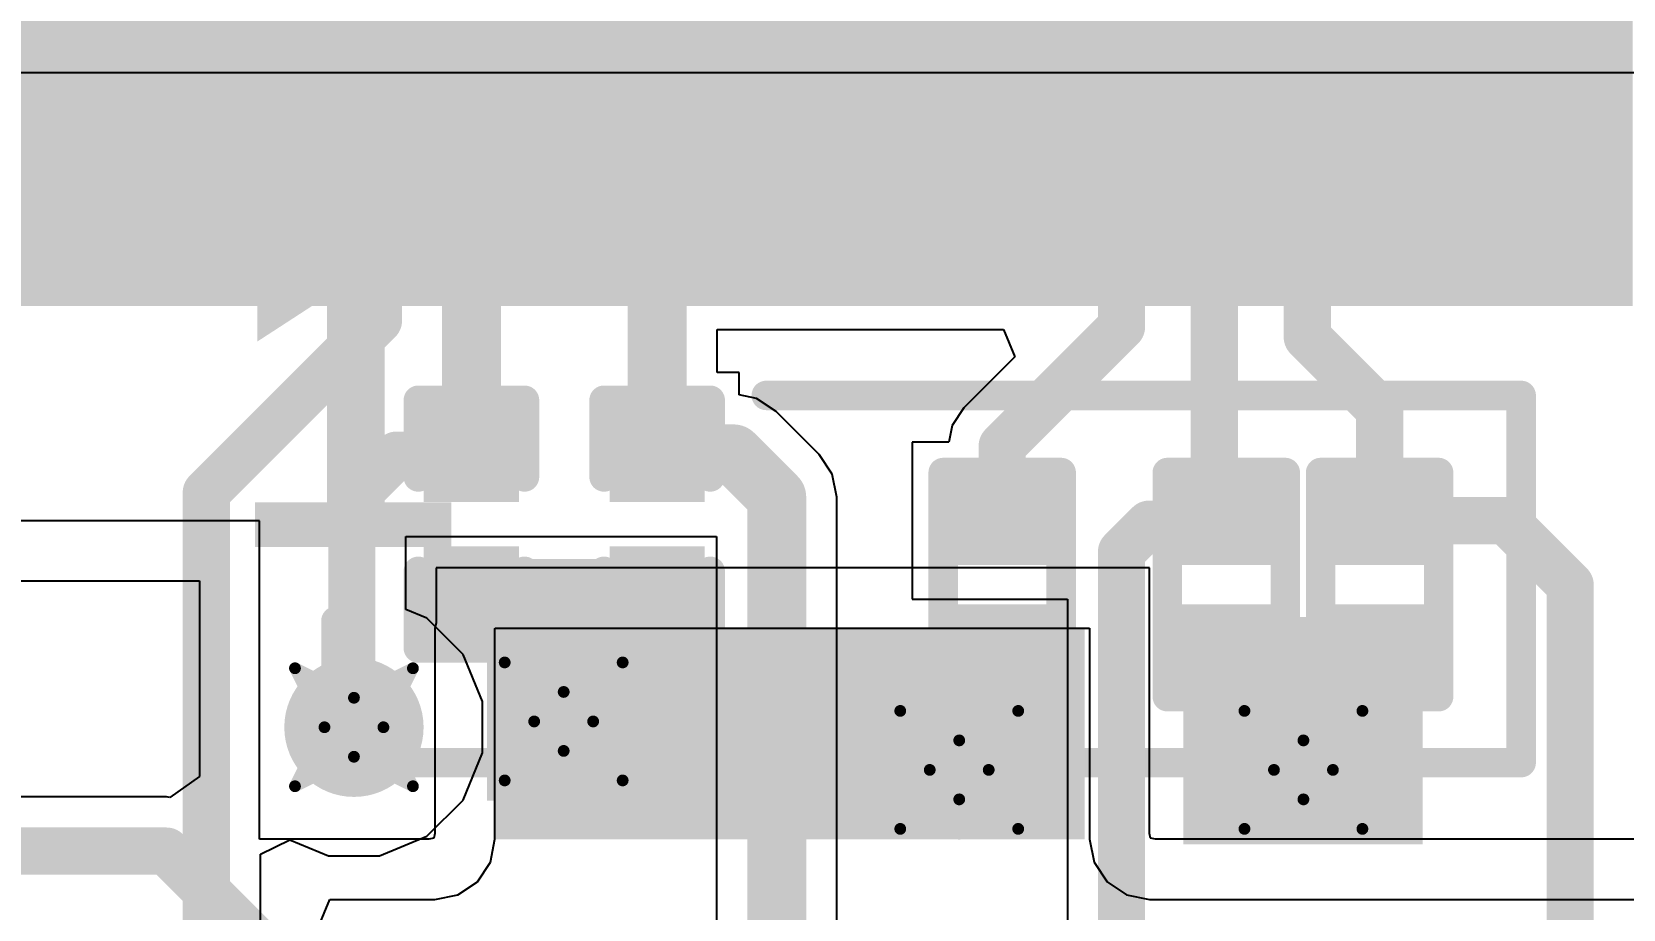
# Model space of a CAD drawing. Header units: inches. Extents: x -6 to 328, y -12 to 81.
# Drawn here: x 10.71 to 17.56, y 5.03 to 8.81 of the extents above; entities that cross this region are included whole.
import ezdxf

# ---------------------------------------------------------------- set-up
doc = ezdxf.new("R2010")
doc.units = ezdxf.units.IN
for name, color, linetype in [('Bottom Layer', 5, 'Continuous'), ('Drill Drawing', 1, 'Continuous'), ('Top Layer', 1, 'Continuous'), ('Top Overlay', 2, 'Continuous'), ('Top Paste', 8, 'Continuous'), ('Top Solder', 216, 'Continuous'), ('Via Holes', 16, 'Continuous')]:
    doc.layers.add(name, color=color, linetype=linetype)
doc.styles.add('Arial_Bold', font='', dxfattribs={"height": 0.2})
doc.styles.get('Arial_Bold').set_extended_font_data('Arial', bold=True)

# ---------------------------------------------------------------- blocks, each defined once
blk = doc.blocks.new('LAN9255_ZMX019_9')
at = {"layer": 'Top Layer'}
for points in [[(6.95000007, 2.30000048), (8.449999609999999, 2.30000048), (8.449999609999999, 2.10000088), (6.95000007, 2.10000088)], [(6.95000007, 1.90000128), (8.449999609999999, 1.90000128), (8.449999609999999, 1.70000168), (6.95000007, 1.70000168)], [(6.95000007, 1.50000208), (8.449999609999999, 1.50000208), (8.449999609999999, 1.30000248), (6.95000007, 1.30000248)], [(6.95000007, 1.10000288), (8.449999609999999, 1.10000288), (8.449999609999999, 0.9000032799999999), (6.95000007, 0.9000032799999999)], [(6.95000007, 0.7000011399999999), (8.449999609999999, 0.7000011399999999), (8.449999609999999, 0.50000154), (6.95000007, 0.50000154)], [(6.95000007, 0.30000194), (8.449999609999999, 0.30000194), (8.449999609999999, 0.10000234), (6.95000007, 0.10000234)], [(6.95000007, -0.09999725999999999), (8.449999609999999, -0.09999725999999999), (8.449999609999999, -0.29999686), (6.95000007, -0.29999686)], [(6.95000007, -0.499999), (8.449999609999999, -0.499999), (8.449999609999999, -0.6999985999999999), (6.95000007, -0.6999985999999999)], [(6.95000007, -0.8999982), (8.449999609999999, -0.8999982), (8.449999609999999, -1.0999978), (6.95000007, -1.0999978)], [(6.95000007, -1.2999974), (8.449999609999999, -1.2999974), (8.449999609999999, -1.499997), (6.95000007, -1.499997)], [(6.95000007, -1.6999966), (8.449999609999999, -1.6999966), (8.449999609999999, -1.8999962), (6.95000007, -1.8999962)], [(6.95000007, -2.09999834), (8.449999609999999, -2.09999834), (8.449999609999999, -2.29999794), (6.95000007, -2.29999794)], [(6.95000007, -2.49999754), (8.449999609999999, -2.49999754), (8.449999609999999, -2.69999714), (6.95000007, -2.69999714)], [(6.95000007, -2.89999928), (8.449999609999999, -2.89999928), (8.449999609999999, -3.09999888), (6.95000007, -3.09999888)], [(6.95000007, -3.299998479999999), (8.449999609999999, -3.299998479999999), (8.449999609999999, -3.49999808), (6.95000007, -3.49999808)], [(6.95000007, -3.69999768), (8.449999609999999, -3.69999768), (8.449999609999999, -3.89999728), (6.95000007, -3.89999728)], [(6.95000007, -4.09999688), (8.449999609999999, -4.09999688), (8.449999609999999, -4.29999648), (6.95000007, -4.29999648)]]:
    blk.add_hatch(color=1, dxfattribs=at).paths.add_polyline_path(points)
at = {"layer": 'Top Paste'}
for points in [[(6.95000007, 2.30000048), (8.449999609999999, 2.30000048), (8.449999609999999, 2.10000088), (6.95000007, 2.10000088)], [(6.95000007, 1.90000128), (8.449999609999999, 1.90000128), (8.449999609999999, 1.70000168), (6.95000007, 1.70000168)], [(6.95000007, 1.50000208), (8.449999609999999, 1.50000208), (8.449999609999999, 1.30000248), (6.95000007, 1.30000248)], [(6.95000007, 1.10000288), (8.449999609999999, 1.10000288), (8.449999609999999, 0.9000032799999999), (6.95000007, 0.9000032799999999)], [(6.95000007, 0.7000011399999999), (8.449999609999999, 0.7000011399999999), (8.449999609999999, 0.50000154), (6.95000007, 0.50000154)], [(6.95000007, 0.30000194), (8.449999609999999, 0.30000194), (8.449999609999999, 0.10000234), (6.95000007, 0.10000234)], [(6.95000007, -0.09999725999999999), (8.449999609999999, -0.09999725999999999), (8.449999609999999, -0.29999686), (6.95000007, -0.29999686)], [(6.95000007, -0.499999), (8.449999609999999, -0.499999), (8.449999609999999, -0.6999985999999999), (6.95000007, -0.6999985999999999)], [(6.95000007, -0.8999982), (8.449999609999999, -0.8999982), (8.449999609999999, -1.0999978), (6.95000007, -1.0999978)], [(6.95000007, -1.2999974), (8.449999609999999, -1.2999974), (8.449999609999999, -1.499997), (6.95000007, -1.499997)], [(6.95000007, -1.6999966), (8.449999609999999, -1.6999966), (8.449999609999999, -1.8999962), (6.95000007, -1.8999962)], [(6.95000007, -2.09999834), (8.449999609999999, -2.09999834), (8.449999609999999, -2.29999794), (6.95000007, -2.29999794)], [(6.95000007, -2.49999754), (8.449999609999999, -2.49999754), (8.449999609999999, -2.69999714), (6.95000007, -2.69999714)], [(6.95000007, -2.89999928), (8.449999609999999, -2.89999928), (8.449999609999999, -3.09999888), (6.95000007, -3.09999888)], [(6.95000007, -3.299998479999999), (8.449999609999999, -3.299998479999999), (8.449999609999999, -3.49999808), (6.95000007, -3.49999808)], [(6.95000007, -3.69999768), (8.449999609999999, -3.69999768), (8.449999609999999, -3.89999728), (6.95000007, -3.89999728)], [(6.95000007, -4.09999688), (8.449999609999999, -4.09999688), (8.449999609999999, -4.29999648), (6.95000007, -4.29999648)]]:
    blk.add_hatch(color=8, dxfattribs=at).paths.add_polyline_path(points)
at = {"layer": 'Top Solder'}
for points in [[(6.848400069999999, 2.40160048), (8.551599609999998, 2.40160048), (8.551599609999998, 1.99840088), (6.848400069999999, 1.99840088)], [(6.848400069999999, 2.00160128), (8.551599609999998, 2.00160128), (8.551599609999998, 1.59840168), (6.848400069999999, 1.59840168)], [(6.848400069999999, 1.60160208), (8.551599609999998, 1.60160208), (8.551599609999998, 1.19840248), (6.848400069999999, 1.19840248)], [(6.848400069999999, 1.20160288), (8.551599609999998, 1.20160288), (8.551599609999998, 0.7984032799999999), (6.848400069999999, 0.7984032799999999)], [(6.848400069999999, 0.8016011399999999), (8.551599609999998, 0.8016011399999999), (8.551599609999998, 0.39840154), (6.848400069999999, 0.39840154)], [(6.848400069999999, 0.40160194), (8.551599609999998, 0.40160194), (8.551599609999998, -0.00159766), (6.848400069999999, -0.00159766)], [(6.848400069999999, 0.00160274), (8.551599609999998, 0.00160274), (8.551599609999998, -0.4015968599999999), (6.848400069999999, -0.4015968599999999)], [(6.848400069999999, -0.398399), (8.551599609999998, -0.398399), (8.551599609999998, -0.8015985999999998), (6.848400069999999, -0.8015985999999998)], [(6.848400069999999, -0.7983982000000001), (8.551599609999998, -0.7983982000000001), (8.551599609999998, -1.2015978), (6.848400069999999, -1.2015978)], [(6.848400069999999, -1.1983974), (8.551599609999998, -1.1983974), (8.551599609999998, -1.601597), (6.848400069999999, -1.601597)], [(6.848400069999999, -1.5983966), (8.551599609999998, -1.5983966), (8.551599609999998, -2.0015962), (6.848400069999999, -2.0015962)], [(6.848400069999999, -1.99839834), (8.551599609999998, -1.99839834), (8.551599609999998, -2.40159794), (6.848400069999999, -2.40159794)], [(6.848400069999999, -2.39839754), (8.551599609999998, -2.39839754), (8.551599609999998, -2.80159714), (6.848400069999999, -2.80159714)], [(6.848400069999999, -2.79839928), (8.551599609999998, -2.79839928), (8.551599609999998, -3.20159888), (6.848400069999999, -3.20159888)], [(6.848400069999999, -3.19839848), (8.551599609999998, -3.19839848), (8.551599609999998, -3.60159808), (6.848400069999999, -3.60159808)], [(6.848400069999999, -3.59839768), (8.551599609999998, -3.59839768), (8.551599609999998, -4.001597279999999), (6.848400069999999, -4.001597279999999)], [(6.848400069999999, -3.99839688), (8.551599609999998, -3.99839688), (8.551599609999998, -4.40159648), (6.848400069999999, -4.40159648)], [(6.848400069999999, -4.39839862), (8.551599609999998, -4.39839862), (8.551599609999998, -4.80159822), (6.848400069999999, -4.80159822)]]:
    blk.add_hatch(color=216, dxfattribs=at).paths.add_polyline_path(points)
blk = doc.blocks.new('R___0201_21')
at = {"layer": 'Top Layer'}
for points in [[(-0.40999791, 0.18499963), (-0.13999845, 0.18499963), (-0.13999845, -0.18499963), (-0.40999791, -0.18499963)], [(0.14000099, 0.18499963), (0.41000045, 0.18499963), (0.41000045, -0.18499963), (0.14000099, -0.18499963)]]:
    blk.add_hatch(color=1, dxfattribs=at).paths.add_polyline_path(points)
at = {"layer": 'Top Paste'}
for points in [[(-0.40999791, 0.18499963), (-0.13999845, 0.18499963), (-0.13999845, -0.18499963), (-0.40999791, -0.18499963)], [(0.14000099, 0.18499963), (0.41000045, 0.18499963), (0.41000045, -0.18499963), (0.14000099, -0.18499963)]]:
    blk.add_hatch(color=8, dxfattribs=at).paths.add_polyline_path(points)
at = {"layer": 'Top Solder'}
for points in [[(-0.46499907, 0.24000079), (-0.08499729, 0.24000079), (-0.08499729, -0.24000079), (-0.46499907, -0.24000079)], [(0.08499983, 0.24000079), (0.46500161, 0.24000079), (0.46500161, -0.24000079), (0.08499983, -0.24000079)]]:
    blk.add_hatch(color=216, dxfattribs=at).paths.add_polyline_path(points)
at = {"layer": 'Top Overlay'}
for points in [[(-0.4826, 0.254, 0.127, 0.127, 0), (0.4826, 0.254, 0.127, 0.127, 0)], [(-0.4826, 0.254, 0.127, 0.127, 0), (-0.4826, -0.254, 0.127, 0.127, 0)], [(0.4826, 0.254, 0.127, 0.127, 0), (0.4826, -0.254, 0.127, 0.127, 0)], [(-0.4826, -0.254, 0.127, 0.127, 0), (0.4826, -0.254, 0.127, 0.127, 0)]]:
    blk.add_lwpolyline(points, format="xyseb", dxfattribs=at)
for points in [[(-0.51435, 0.254, 0.0635, 0.0635, 1), (-0.4508499999999999, 0.254, 0.0635, 0.0635, 1)], [(-0.51435, 0.254, 0.0635, 0.0635, 1), (-0.4508499999999999, 0.254, 0.0635, 0.0635, 1)], [(0.4508499999999999, 0.254, 0.0635, 0.0635, 1), (0.51435, 0.254, 0.0635, 0.0635, 1)], [(0.4508499999999999, 0.254, 0.0635, 0.0635, 1), (0.51435, 0.254, 0.0635, 0.0635, 1)], [(-0.51435, -0.254, 0.0635, 0.0635, 1), (-0.4508499999999999, -0.254, 0.0635, 0.0635, 1)], [(-0.51435, -0.254, 0.0635, 0.0635, 1), (-0.4508499999999999, -0.254, 0.0635, 0.0635, 1)], [(0.4508499999999999, -0.254, 0.0635, 0.0635, 1), (0.51435, -0.254, 0.0635, 0.0635, 1)], [(0.4508499999999999, -0.254, 0.0635, 0.0635, 1), (0.51435, -0.254, 0.0635, 0.0635, 1)]]:
    blk.add_lwpolyline(points, format="xyseb", close=True, dxfattribs=at)
blk = doc.blocks.new('R___0201_22')
at = {"layer": 'Top Layer'}
for points in [[(-0.40999791, 0.18499963), (-0.13999845, 0.18499963), (-0.13999845, -0.18499963), (-0.40999791, -0.18499963)], [(0.14000099, 0.18499963), (0.41000045, 0.18499963), (0.41000045, -0.18499963), (0.14000099, -0.18499963)]]:
    blk.add_hatch(color=1, dxfattribs=at).paths.add_polyline_path(points)
at = {"layer": 'Top Paste'}
for points in [[(-0.40999791, 0.18499963), (-0.13999845, 0.18499963), (-0.13999845, -0.18499963), (-0.40999791, -0.18499963)], [(0.14000099, 0.18499963), (0.41000045, 0.18499963), (0.41000045, -0.18499963), (0.14000099, -0.18499963)]]:
    blk.add_hatch(color=8, dxfattribs=at).paths.add_polyline_path(points)
at = {"layer": 'Top Solder'}
for points in [[(-0.46499907, 0.24000079), (-0.08499729, 0.24000079), (-0.08499729, -0.24000079), (-0.46499907, -0.24000079)], [(0.08499983, 0.24000079), (0.46500161, 0.24000079), (0.46500161, -0.24000079), (0.08499983, -0.24000079)]]:
    blk.add_hatch(color=216, dxfattribs=at).paths.add_polyline_path(points)
at = {"layer": 'Top Overlay'}
for points in [[(-0.4826, 0.254, 0.127, 0.127, 0), (0.4826, 0.254, 0.127, 0.127, 0)], [(-0.4826, 0.254, 0.127, 0.127, 0), (-0.4826, -0.254, 0.127, 0.127, 0)], [(0.4826, 0.254, 0.127, 0.127, 0), (0.4826, -0.254, 0.127, 0.127, 0)], [(-0.4826, -0.254, 0.127, 0.127, 0), (0.4826, -0.254, 0.127, 0.127, 0)]]:
    blk.add_lwpolyline(points, format="xyseb", dxfattribs=at)
for points in [[(-0.51435, 0.254, 0.0635, 0.0635, 1), (-0.4508499999999999, 0.254, 0.0635, 0.0635, 1)], [(-0.51435, 0.254, 0.0635, 0.0635, 1), (-0.4508499999999999, 0.254, 0.0635, 0.0635, 1)], [(0.4508499999999999, 0.254, 0.0635, 0.0635, 1), (0.51435, 0.254, 0.0635, 0.0635, 1)], [(0.4508499999999999, 0.254, 0.0635, 0.0635, 1), (0.51435, 0.254, 0.0635, 0.0635, 1)], [(-0.51435, -0.254, 0.0635, 0.0635, 1), (-0.4508499999999999, -0.254, 0.0635, 0.0635, 1)], [(-0.51435, -0.254, 0.0635, 0.0635, 1), (-0.4508499999999999, -0.254, 0.0635, 0.0635, 1)], [(0.4508499999999999, -0.254, 0.0635, 0.0635, 1), (0.51435, -0.254, 0.0635, 0.0635, 1)], [(0.4508499999999999, -0.254, 0.0635, 0.0635, 1), (0.51435, -0.254, 0.0635, 0.0635, 1)]]:
    blk.add_lwpolyline(points, format="xyseb", close=True, dxfattribs=at)
blk = doc.blocks.new('R___0201_27')
at = {"layer": 'Top Layer'}
for points in [[(-0.40999791, 0.18499963), (-0.13999845, 0.18499963), (-0.13999845, -0.18499963), (-0.40999791, -0.18499963)], [(0.14000099, 0.18499963), (0.41000045, 0.18499963), (0.41000045, -0.18499963), (0.14000099, -0.18499963)]]:
    blk.add_hatch(color=1, dxfattribs=at).paths.add_polyline_path(points)
at = {"layer": 'Top Paste'}
for points in [[(-0.40999791, 0.18499963), (-0.13999845, 0.18499963), (-0.13999845, -0.18499963), (-0.40999791, -0.18499963)], [(0.14000099, 0.18499963), (0.41000045, 0.18499963), (0.41000045, -0.18499963), (0.14000099, -0.18499963)]]:
    blk.add_hatch(color=8, dxfattribs=at).paths.add_polyline_path(points)
at = {"layer": 'Top Solder'}
for points in [[(-0.46499907, 0.24000079), (-0.08499729, 0.24000079), (-0.08499729, -0.24000079), (-0.46499907, -0.24000079)], [(0.08499983, 0.24000079), (0.46500161, 0.24000079), (0.46500161, -0.24000079), (0.08499983, -0.24000079)]]:
    blk.add_hatch(color=216, dxfattribs=at).paths.add_polyline_path(points)
at = {"layer": 'Top Overlay'}
for points in [[(0.4826, 0.254, 0.127, 0.127, 0), (-0.4826, 0.254, 0.127, 0.127, 0)], [(-0.4826, -0.254, 0.127, 0.127, 0), (-0.4826, 0.254, 0.127, 0.127, 0)], [(0.4826, -0.254, 0.127, 0.127, 0), (0.4826, 0.254, 0.127, 0.127, 0)], [(0.4826, -0.254, 0.127, 0.127, 0), (-0.4826, -0.254, 0.127, 0.127, 0)]]:
    blk.add_lwpolyline(points, format="xyseb", dxfattribs=at)
for points in [[(-0.51435, 0.254, 0.0635, 0.0635, 1), (-0.4508499999999999, 0.254, 0.0635, 0.0635, 1)], [(-0.51435, 0.254, 0.0635, 0.0635, 1), (-0.4508499999999999, 0.254, 0.0635, 0.0635, 1)], [(0.4508499999999999, 0.254, 0.0635, 0.0635, 1), (0.51435, 0.254, 0.0635, 0.0635, 1)], [(0.4508499999999999, 0.254, 0.0635, 0.0635, 1), (0.51435, 0.254, 0.0635, 0.0635, 1)], [(-0.51435, -0.254, 0.0635, 0.0635, 1), (-0.4508499999999999, -0.254, 0.0635, 0.0635, 1)], [(-0.51435, -0.254, 0.0635, 0.0635, 1), (-0.4508499999999999, -0.254, 0.0635, 0.0635, 1)], [(0.4508499999999999, -0.254, 0.0635, 0.0635, 1), (0.51435, -0.254, 0.0635, 0.0635, 1)], [(0.4508499999999999, -0.254, 0.0635, 0.0635, 1), (0.51435, -0.254, 0.0635, 0.0635, 1)]]:
    blk.add_lwpolyline(points, format="xyseb", close=True, dxfattribs=at)
blk = doc.blocks.new('CAP_0201_55')
at = {"layer": 'Top Layer'}
for points in [[(-0.4499991, 0.1499997), (-0.1499997, 0.1499997), (-0.1499997, -0.1499997), (-0.4499991, -0.1499997)], [(0.1499997, 0.1499997), (0.4499991, 0.1499997), (0.4499991, -0.1499997), (0.1499997, -0.1499997)]]:
    blk.add_hatch(color=1, dxfattribs=at).paths.add_polyline_path(points)
at = {"layer": 'Top Paste'}
for points in [[(-0.4499991, 0.1499997), (-0.1499997, 0.1499997), (-0.1499997, -0.1499997), (-0.4499991, -0.1499997)], [(0.1499997, 0.1499997), (0.4499991, 0.1499997), (0.4499991, -0.1499997), (0.1499997, -0.1499997)]]:
    blk.add_hatch(color=8, dxfattribs=at).paths.add_polyline_path(points)
at = {"layer": 'Top Solder'}
for points in [[(-0.50500026, 0.20500086), (-0.09499853999999999, 0.20500086), (-0.09499853999999999, -0.20500086), (-0.50500026, -0.20500086)], [(0.09499853999999999, 0.20500086), (0.50500026, 0.20500086), (0.50500026, -0.20500086), (0.09499853999999999, -0.20500086)]]:
    blk.add_hatch(color=216, dxfattribs=at).paths.add_polyline_path(points)
at = {"layer": 'Top Overlay'}
for points in [[(-0.2032, 0.2286, 0.127, 0.127, 0), (-0.5334, 0.2286, 0.127, 0.127, 0)], [(-0.5334, -0.2286, 0.127, 0.127, 0), (-0.5334, 0.2286, 0.127, 0.127, 0)], [(0.5334, 0.2286, 0.127, 0.127, 0), (0.2032, 0.2286, 0.127, 0.127, 0)], [(0.5334, -0.2286, 0.127, 0.127, 0), (0.5334, 0.2286, 0.127, 0.127, 0)], [(-0.2032, -0.2286, 0.127, 0.127, 0), (-0.5334, -0.2286, 0.127, 0.127, 0)], [(0.5334, -0.2286, 0.127, 0.127, 0), (0.2032, -0.2286, 0.127, 0.127, 0)]]:
    blk.add_lwpolyline(points, format="xyseb", dxfattribs=at)
for points in [[(-0.5651499999999999, 0.2286, 0.0635, 0.0635, 1), (-0.5016499999999999, 0.2286, 0.0635, 0.0635, 1)], [(-0.5651499999999999, 0.2286, 0.0635, 0.0635, 1), (-0.5016499999999999, 0.2286, 0.0635, 0.0635, 1)], [(-0.23495, 0.2286, 0.0635, 0.0635, 1), (-0.17145, 0.2286, 0.0635, 0.0635, 1)], [(0.17145, 0.2286, 0.0635, 0.0635, 1), (0.23495, 0.2286, 0.0635, 0.0635, 1)], [(0.5016499999999999, 0.2286, 0.0635, 0.0635, 1), (0.5651499999999999, 0.2286, 0.0635, 0.0635, 1)], [(0.5016499999999999, 0.2286, 0.0635, 0.0635, 1), (0.5651499999999999, 0.2286, 0.0635, 0.0635, 1)], [(-0.5651499999999999, -0.2286, 0.0635, 0.0635, 1), (-0.5016499999999999, -0.2286, 0.0635, 0.0635, 1)], [(-0.5651499999999999, -0.2286, 0.0635, 0.0635, 1), (-0.5016499999999999, -0.2286, 0.0635, 0.0635, 1)], [(-0.23495, -0.2286, 0.0635, 0.0635, 1), (-0.17145, -0.2286, 0.0635, 0.0635, 1)], [(0.17145, -0.2286, 0.0635, 0.0635, 1), (0.23495, -0.2286, 0.0635, 0.0635, 1)], [(0.5016499999999999, -0.2286, 0.0635, 0.0635, 1), (0.5651499999999999, -0.2286, 0.0635, 0.0635, 1)], [(0.5016499999999999, -0.2286, 0.0635, 0.0635, 1), (0.5651499999999999, -0.2286, 0.0635, 0.0635, 1)]]:
    blk.add_lwpolyline(points, format="xyseb", close=True, dxfattribs=at)
blk = doc.blocks.new('CAP_0201_66')
at = {"layer": 'Top Layer'}
for points in [[(-0.4499991, 0.1499997), (-0.1499997, 0.1499997), (-0.1499997, -0.1499997), (-0.4499991, -0.1499997)], [(0.1499997, 0.1499997), (0.4499991, 0.1499997), (0.4499991, -0.1499997), (0.1499997, -0.1499997)]]:
    blk.add_hatch(color=1, dxfattribs=at).paths.add_polyline_path(points)
at = {"layer": 'Top Paste'}
for points in [[(-0.4499991, 0.1499997), (-0.1499997, 0.1499997), (-0.1499997, -0.1499997), (-0.4499991, -0.1499997)], [(0.1499997, 0.1499997), (0.4499991, 0.1499997), (0.4499991, -0.1499997), (0.1499997, -0.1499997)]]:
    blk.add_hatch(color=8, dxfattribs=at).paths.add_polyline_path(points)
at = {"layer": 'Top Solder'}
for points in [[(-0.50500026, 0.20500086), (-0.09499853999999999, 0.20500086), (-0.09499853999999999, -0.20500086), (-0.50500026, -0.20500086)], [(0.09499853999999999, 0.20500086), (0.50500026, 0.20500086), (0.50500026, -0.20500086), (0.09499853999999999, -0.20500086)]]:
    blk.add_hatch(color=216, dxfattribs=at).paths.add_polyline_path(points)
at = {"layer": 'Top Overlay'}
for points in [[(-0.2032, 0.2286, 0.127, 0.127, 0), (-0.5334, 0.2286, 0.127, 0.127, 0)], [(-0.5334, -0.2286, 0.127, 0.127, 0), (-0.5334, 0.2286, 0.127, 0.127, 0)], [(0.5334, 0.2286, 0.127, 0.127, 0), (0.2032, 0.2286, 0.127, 0.127, 0)], [(0.5334, -0.2286, 0.127, 0.127, 0), (0.5334, 0.2286, 0.127, 0.127, 0)], [(-0.2032, -0.2286, 0.127, 0.127, 0), (-0.5334, -0.2286, 0.127, 0.127, 0)], [(0.5334, -0.2286, 0.127, 0.127, 0), (0.2032, -0.2286, 0.127, 0.127, 0)]]:
    blk.add_lwpolyline(points, format="xyseb", dxfattribs=at)
for points in [[(-0.5651499999999999, 0.2286, 0.0635, 0.0635, 1), (-0.5016499999999999, 0.2286, 0.0635, 0.0635, 1)], [(-0.5651499999999999, 0.2286, 0.0635, 0.0635, 1), (-0.5016499999999999, 0.2286, 0.0635, 0.0635, 1)], [(-0.23495, 0.2286, 0.0635, 0.0635, 1), (-0.17145, 0.2286, 0.0635, 0.0635, 1)], [(0.17145, 0.2286, 0.0635, 0.0635, 1), (0.23495, 0.2286, 0.0635, 0.0635, 1)], [(0.5016499999999999, 0.2286, 0.0635, 0.0635, 1), (0.5651499999999999, 0.2286, 0.0635, 0.0635, 1)], [(0.5016499999999999, 0.2286, 0.0635, 0.0635, 1), (0.5651499999999999, 0.2286, 0.0635, 0.0635, 1)], [(-0.5651499999999999, -0.2286, 0.0635, 0.0635, 1), (-0.5016499999999999, -0.2286, 0.0635, 0.0635, 1)], [(-0.5651499999999999, -0.2286, 0.0635, 0.0635, 1), (-0.5016499999999999, -0.2286, 0.0635, 0.0635, 1)], [(-0.23495, -0.2286, 0.0635, 0.0635, 1), (-0.17145, -0.2286, 0.0635, 0.0635, 1)], [(0.17145, -0.2286, 0.0635, 0.0635, 1), (0.23495, -0.2286, 0.0635, 0.0635, 1)], [(0.5016499999999999, -0.2286, 0.0635, 0.0635, 1), (0.5651499999999999, -0.2286, 0.0635, 0.0635, 1)], [(0.5016499999999999, -0.2286, 0.0635, 0.0635, 1), (0.5651499999999999, -0.2286, 0.0635, 0.0635, 1)]]:
    blk.add_lwpolyline(points, format="xyseb", close=True, dxfattribs=at)

msp = doc.modelspace()

# ---------------------------------------------------------------- hatches: boundary and pattern name
at = {"layer": 'Bottom Layer'}
msp.add_hatch(color=5, dxfattribs=at).paths.add_polyline_path([(12.7, 5.334), (15.24, 5.334), (15.24, 6.240998439999999), (12.7, 6.240998439999999)])
h = msp.add_hatch(color=5, dxfattribs=at)
edge = h.paths.add_edge_path()
edge.add_arc((12.09255138, 5.8163968), 0.2999994, 0, 360)
h = msp.add_hatch(color=5, dxfattribs=at)
edge = h.paths.add_edge_path()
edge.add_arc((12.9958084, 5.84138532), 0.2999994, 0, 360)
h = msp.add_hatch(color=5, dxfattribs=at)
edge = h.paths.add_edge_path()
edge.add_arc((14.6993991, 5.63279036), 0.2999994, 0, 360)
h = msp.add_hatch(color=5, dxfattribs=at)
edge = h.paths.add_edge_path()
edge.add_arc((16.18185232, 5.63279036), 0.2999994, 0, 360)
at = {"layer": 'Top Layer'}
for points in [[(12.4484003, 6.24100098), (13.5483981, 6.24100098), (13.5483981, 6.54100038), (12.4484003, 6.54100038)], [(12.66518168, 5.49982644), (13.335, 5.49982644), (13.335, 6.54099784), (12.66518168, 6.54099784)], [(15.6645991, 5.31283672), (16.6950009, 5.31283672), (16.6950009, 6.29059956), (15.6645991, 6.29059956)], [(15.7226, 6.0206001), (16.69499836, 6.0206001), (16.69499836, 6.2906021), (15.7226, 6.2906021)]]:
    msp.add_hatch(color=1, dxfattribs=at).paths.add_polyline_path(points)
h = msp.add_hatch(color=1, dxfattribs=at)
edge = h.paths.add_edge_path()
edge.add_arc((12.09255138, 5.8163968), 0.2999994, 0, 360)
h = msp.add_hatch(color=1, dxfattribs=at)
edge = h.paths.add_edge_path()
edge.add_arc((12.9958084, 5.84138532), 0.2999994, 0, 360)
h = msp.add_hatch(color=1, dxfattribs=at)
edge = h.paths.add_edge_path()
edge.add_arc((14.6993991, 5.63279036), 0.2999994, 0, 360)
h = msp.add_hatch(color=1, dxfattribs=at)
edge = h.paths.add_edge_path()
edge.add_arc((16.18185232, 5.63279036), 0.2999994, 0, 360)
at = {"layer": 'Via Holes'}
h = msp.add_hatch(color=7, dxfattribs=at)
edge = h.paths.add_edge_path()
edge.add_arc((12.09255138, 5.8163968), 0.1499997, 0, 360)
h = msp.add_hatch(color=7, dxfattribs=at)
edge = h.paths.add_edge_path()
edge.add_arc((12.9958084, 5.84138532), 0.1499997, 0, 360)
h = msp.add_hatch(color=7, dxfattribs=at)
edge = h.paths.add_edge_path()
edge.add_arc((14.6993991, 5.63279036), 0.1499997, 0, 360)
h = msp.add_hatch(color=7, dxfattribs=at)
edge = h.paths.add_edge_path()
edge.add_arc((16.18185232, 5.63279036), 0.1499997, 0, 360)

# ---------------------------------------------------------------- linework, layer by layer
at = {"layer": 'Bottom Layer'}
for p, q in [((5.99439238, 8.63600254), (20.19013488, 8.63599492)), ((11.68614884, 6.7056), (7.7471016, 6.7056)), ((11.68615138, 5.334), (11.68614884, 6.7056)), ((7.721597459999999, 6.446624139999999), (11.42717298, 6.446624139999999)), ((11.42717298, 6.446624139999999), (11.42717552, 5.60413916)), ((13.96924562, 6.50239746), (12.446, 6.50239492)), ((12.446, 6.50239492), (12.446, 6.291519039999999)), ((15.5194, 6.5024), (13.96924562, 6.50239746)), ((15.5194, 5.35950668), (15.5194, 6.5024)), ((12.44599238, 6.2659768), (12.44102414, 6.24100098)), ((12.44102414, 6.24100098), (12.44102414, 5.359504139999999)), ((12.446, 6.291519039999999), (12.44598222, 6.291430139999999)), ((12.44598222, 6.291430139999999), (12.44599238, 6.2659768)), ((12.7, 6.24100098), (12.70048006, 6.243419059999999)), ((12.7, 5.334), (12.7, 6.24100098)), ((12.70048006, 6.243419059999999), (15.26042414, 6.243424139999999)), ((15.26042414, 6.243424139999999), (15.26042414, 5.334)), ((11.42717552, 5.60413916), (11.30017298, 5.513227479999999)), ((11.28483138, 5.51627802), (7.122548619999999, 5.51627802)), ((11.30017298, 5.513227479999999), (11.28483138, 5.51627802)), ((12.44102414, 5.359504139999999), (12.4367925, 5.33823164)), ((15.52363164, 5.33823164), (15.5194, 5.35950668)), ((12.41551746, 5.334), (11.68615138, 5.334)), ((12.4367925, 5.33823164), (12.41551746, 5.334)), ((12.68028706, 5.23489428), (12.7, 5.334)), ((15.26042414, 5.334), (15.28013708, 5.23489428)), ((15.54490414, 5.334), (15.52363164, 5.33823164)), ((18.61809332, 5.334), (15.54490414, 5.334)), ((12.62414798, 5.15087616), (12.68028706, 5.23489428)), ((15.28013708, 5.23489428), (15.33627616, 5.15087616)), ((12.54012986, 5.09473708), (12.62414798, 5.15087616)), ((15.33627616, 5.15087616), (15.42029428, 5.09473708)), ((11.93996088, 4.957691379999999), (11.98856378, 5.07502414)), ((11.98856378, 5.07502414), (12.44102414, 5.07502414)), ((12.44102414, 5.07502414), (12.54012986, 5.09473708)), ((15.42029428, 5.09473708), (15.5194, 5.07502414)), ((15.5194, 5.07502414), (18.6436, 5.07502414))]:
    msp.add_line(p, q, dxfattribs=at)
for points in [[(7.026005759999999, 5.2832, 0.2032, 0.2032, 0), (11.28483138, 5.2832, 0.2032, 0.2032, 0)], [(11.28483138, 5.2832, 0.2032, 0.2032, 0), (12.5984, 3.96963138, 0.2032, 0.2032, 0)]]:
    msp.add_lwpolyline(points, format="xyseb", dxfattribs=at)
msp.add_lwpolyline([(11.23403138, 5.2832, 0.1016, 0.1016, 1), (11.33563138, 5.2832, 0.1016, 0.1016, 1)], format="xyseb", close=True, dxfattribs=at)
msp.add_lwpolyline([(11.23403138, 5.2832, 0.1016, 0.1016, 1), (11.33563138, 5.2832, 0.1016, 0.1016, 1)], format="xyseb", close=True, dxfattribs=at)
at = {"layer": 'Drill Drawing'}
for points in [[(12.7418084, 6.095385319999999, 0.0508, 0.0508, 0), (12.9958084, 5.96838532, 0.0508, 0.0508, 0)], [(12.7418084, 6.095385319999999, 0.0508, 0.0508, 0), (12.8688084, 5.84138532, 0.0508, 0.0508, 0)], [(12.9958084, 5.96838532, 0.0508, 0.0508, 0), (13.2498084, 6.095385319999999, 0.0508, 0.0508, 0)], [(13.1228084, 5.84138532, 0.0508, 0.0508, 0), (13.2498084, 6.095385319999999, 0.0508, 0.0508, 0)], [(11.83855138, 6.0703968, 0.0508, 0.0508, 0), (12.09255138, 5.943396799999999, 0.0508, 0.0508, 0)], [(11.83855138, 6.0703968, 0.0508, 0.0508, 0), (11.96555138, 5.8163968, 0.0508, 0.0508, 0)], [(12.09255138, 5.943396799999999, 0.0508, 0.0508, 0), (12.34655138, 6.0703968, 0.0508, 0.0508, 0)], [(12.21955138, 5.8163968, 0.0508, 0.0508, 0), (12.34655138, 6.0703968, 0.0508, 0.0508, 0)], [(14.4453991, 5.88679036, 0.0508, 0.0508, 0), (14.6993991, 5.759790359999999, 0.0508, 0.0508, 0)], [(14.4453991, 5.88679036, 0.0508, 0.0508, 0), (14.5723991, 5.63279036, 0.0508, 0.0508, 0)], [(14.6993991, 5.759790359999999, 0.0508, 0.0508, 0), (14.9533991, 5.88679036, 0.0508, 0.0508, 0)], [(14.8263991, 5.63279036, 0.0508, 0.0508, 0), (14.9533991, 5.88679036, 0.0508, 0.0508, 0)], [(15.92785232, 5.88679036, 0.0508, 0.0508, 0), (16.18185232, 5.759790359999999, 0.0508, 0.0508, 0)], [(15.92785232, 5.88679036, 0.0508, 0.0508, 0), (16.05485232, 5.63279036, 0.0508, 0.0508, 0)], [(16.18185232, 5.759790359999999, 0.0508, 0.0508, 0), (16.43585232, 5.88679036, 0.0508, 0.0508, 0)], [(16.30885232, 5.63279036, 0.0508, 0.0508, 0), (16.43585232, 5.88679036, 0.0508, 0.0508, 0)], [(11.83855138, 5.562396799999999, 0.0508, 0.0508, 0), (11.96555138, 5.8163968, 0.0508, 0.0508, 0)], [(12.21955138, 5.8163968, 0.0508, 0.0508, 0), (12.34655138, 5.562396799999999, 0.0508, 0.0508, 0)], [(12.7418084, 5.58738532, 0.0508, 0.0508, 0), (12.8688084, 5.84138532, 0.0508, 0.0508, 0)], [(13.1228084, 5.84138532, 0.0508, 0.0508, 0), (13.2498084, 5.58738532, 0.0508, 0.0508, 0)], [(11.83855138, 5.562396799999999, 0.0508, 0.0508, 0), (12.09255138, 5.6893968, 0.0508, 0.0508, 0)], [(12.09255138, 5.6893968, 0.0508, 0.0508, 0), (12.34655138, 5.562396799999999, 0.0508, 0.0508, 0)], [(12.7418084, 5.58738532, 0.0508, 0.0508, 0), (12.9958084, 5.71438532, 0.0508, 0.0508, 0)], [(12.9958084, 5.71438532, 0.0508, 0.0508, 0), (13.2498084, 5.58738532, 0.0508, 0.0508, 0)], [(14.4453991, 5.378790359999999, 0.0508, 0.0508, 0), (14.5723991, 5.63279036, 0.0508, 0.0508, 0)], [(14.8263991, 5.63279036, 0.0508, 0.0508, 0), (14.9533991, 5.378790359999999, 0.0508, 0.0508, 0)], [(15.92785232, 5.378790359999999, 0.0508, 0.0508, 0), (16.05485232, 5.63279036, 0.0508, 0.0508, 0)], [(16.30885232, 5.63279036, 0.0508, 0.0508, 0), (16.43585232, 5.378790359999999, 0.0508, 0.0508, 0)], [(14.4453991, 5.378790359999999, 0.0508, 0.0508, 0), (14.6993991, 5.50579036, 0.0508, 0.0508, 0)], [(14.6993991, 5.50579036, 0.0508, 0.0508, 0), (14.9533991, 5.378790359999999, 0.0508, 0.0508, 0)], [(15.92785232, 5.378790359999999, 0.0508, 0.0508, 0), (16.18185232, 5.50579036, 0.0508, 0.0508, 0)], [(16.18185232, 5.50579036, 0.0508, 0.0508, 0), (16.43585232, 5.378790359999999, 0.0508, 0.0508, 0)]]:
    msp.add_lwpolyline(points, format="xyseb", dxfattribs=at)
for points in [[(12.7291084, 6.095385319999999, 0.0254, 0.0254, 1), (12.7545084, 6.095385319999999, 0.0254, 0.0254, 1)], [(12.7291084, 6.095385319999999, 0.0254, 0.0254, 1), (12.7545084, 6.095385319999999, 0.0254, 0.0254, 1)], [(13.2371084, 6.095385319999999, 0.0254, 0.0254, 1), (13.2625084, 6.095385319999999, 0.0254, 0.0254, 1)], [(13.2371084, 6.095385319999999, 0.0254, 0.0254, 1), (13.2625084, 6.095385319999999, 0.0254, 0.0254, 1)], [(11.82585138, 6.0703968, 0.0254, 0.0254, 1), (11.85125138, 6.0703968, 0.0254, 0.0254, 1)], [(11.82585138, 6.0703968, 0.0254, 0.0254, 1), (11.85125138, 6.0703968, 0.0254, 0.0254, 1)], [(12.33385138, 6.0703968, 0.0254, 0.0254, 1), (12.35925138, 6.0703968, 0.0254, 0.0254, 1)], [(12.33385138, 6.0703968, 0.0254, 0.0254, 1), (12.35925138, 6.0703968, 0.0254, 0.0254, 1)], [(12.07985138, 5.943396799999999, 0.0254, 0.0254, 1), (12.10525138, 5.943396799999999, 0.0254, 0.0254, 1)], [(12.07985138, 5.943396799999999, 0.0254, 0.0254, 1), (12.10525138, 5.943396799999999, 0.0254, 0.0254, 1)], [(12.9831084, 5.96838532, 0.0254, 0.0254, 1), (13.0085084, 5.96838532, 0.0254, 0.0254, 1)], [(12.9831084, 5.96838532, 0.0254, 0.0254, 1), (13.0085084, 5.96838532, 0.0254, 0.0254, 1)], [(14.4326991, 5.88679036, 0.0254, 0.0254, 1), (14.4580991, 5.88679036, 0.0254, 0.0254, 1)], [(14.4326991, 5.88679036, 0.0254, 0.0254, 1), (14.4580991, 5.88679036, 0.0254, 0.0254, 1)], [(14.9406991, 5.88679036, 0.0254, 0.0254, 1), (14.9660991, 5.88679036, 0.0254, 0.0254, 1)], [(14.9406991, 5.88679036, 0.0254, 0.0254, 1), (14.9660991, 5.88679036, 0.0254, 0.0254, 1)], [(15.91515232, 5.88679036, 0.0254, 0.0254, 1), (15.94055232, 5.88679036, 0.0254, 0.0254, 1)], [(15.91515232, 5.88679036, 0.0254, 0.0254, 1), (15.94055232, 5.88679036, 0.0254, 0.0254, 1)], [(16.42315232, 5.88679036, 0.0254, 0.0254, 1), (16.44855232, 5.88679036, 0.0254, 0.0254, 1)], [(16.42315232, 5.88679036, 0.0254, 0.0254, 1), (16.44855232, 5.88679036, 0.0254, 0.0254, 1)], [(11.95285138, 5.8163968, 0.0254, 0.0254, 1), (11.97825138, 5.8163968, 0.0254, 0.0254, 1)], [(11.95285138, 5.8163968, 0.0254, 0.0254, 1), (11.97825138, 5.8163968, 0.0254, 0.0254, 1)], [(12.20685138, 5.8163968, 0.0254, 0.0254, 1), (12.23225138, 5.8163968, 0.0254, 0.0254, 1)], [(12.20685138, 5.8163968, 0.0254, 0.0254, 1), (12.23225138, 5.8163968, 0.0254, 0.0254, 1)], [(12.8561084, 5.84138532, 0.0254, 0.0254, 1), (12.8815084, 5.84138532, 0.0254, 0.0254, 1)], [(12.8561084, 5.84138532, 0.0254, 0.0254, 1), (12.8815084, 5.84138532, 0.0254, 0.0254, 1)], [(13.1101084, 5.84138532, 0.0254, 0.0254, 1), (13.1355084, 5.84138532, 0.0254, 0.0254, 1)], [(13.1101084, 5.84138532, 0.0254, 0.0254, 1), (13.1355084, 5.84138532, 0.0254, 0.0254, 1)], [(14.6866991, 5.759790359999999, 0.0254, 0.0254, 1), (14.7120991, 5.759790359999999, 0.0254, 0.0254, 1)], [(14.6866991, 5.759790359999999, 0.0254, 0.0254, 1), (14.7120991, 5.759790359999999, 0.0254, 0.0254, 1)], [(16.16915232, 5.759790359999999, 0.0254, 0.0254, 1), (16.19455232, 5.759790359999999, 0.0254, 0.0254, 1)], [(16.16915232, 5.759790359999999, 0.0254, 0.0254, 1), (16.19455232, 5.759790359999999, 0.0254, 0.0254, 1)], [(12.07985138, 5.6893968, 0.0254, 0.0254, 1), (12.10525138, 5.6893968, 0.0254, 0.0254, 1)], [(12.07985138, 5.6893968, 0.0254, 0.0254, 1), (12.10525138, 5.6893968, 0.0254, 0.0254, 1)], [(12.9831084, 5.71438532, 0.0254, 0.0254, 1), (13.0085084, 5.71438532, 0.0254, 0.0254, 1)], [(12.9831084, 5.71438532, 0.0254, 0.0254, 1), (13.0085084, 5.71438532, 0.0254, 0.0254, 1)], [(14.5596991, 5.63279036, 0.0254, 0.0254, 1), (14.5850991, 5.63279036, 0.0254, 0.0254, 1)], [(14.5596991, 5.63279036, 0.0254, 0.0254, 1), (14.5850991, 5.63279036, 0.0254, 0.0254, 1)], [(14.8136991, 5.63279036, 0.0254, 0.0254, 1), (14.8390991, 5.63279036, 0.0254, 0.0254, 1)], [(14.8136991, 5.63279036, 0.0254, 0.0254, 1), (14.8390991, 5.63279036, 0.0254, 0.0254, 1)], [(16.04215232, 5.63279036, 0.0254, 0.0254, 1), (16.06755232, 5.63279036, 0.0254, 0.0254, 1)], [(16.04215232, 5.63279036, 0.0254, 0.0254, 1), (16.06755232, 5.63279036, 0.0254, 0.0254, 1)], [(16.29615232, 5.63279036, 0.0254, 0.0254, 1), (16.32155232, 5.63279036, 0.0254, 0.0254, 1)], [(16.29615232, 5.63279036, 0.0254, 0.0254, 1), (16.32155232, 5.63279036, 0.0254, 0.0254, 1)], [(11.82585138, 5.562396799999999, 0.0254, 0.0254, 1), (11.85125138, 5.562396799999999, 0.0254, 0.0254, 1)], [(11.82585138, 5.562396799999999, 0.0254, 0.0254, 1), (11.85125138, 5.562396799999999, 0.0254, 0.0254, 1)], [(12.33385138, 5.562396799999999, 0.0254, 0.0254, 1), (12.35925138, 5.562396799999999, 0.0254, 0.0254, 1)], [(12.33385138, 5.562396799999999, 0.0254, 0.0254, 1), (12.35925138, 5.562396799999999, 0.0254, 0.0254, 1)], [(12.7291084, 5.58738532, 0.0254, 0.0254, 1), (12.7545084, 5.58738532, 0.0254, 0.0254, 1)], [(12.7291084, 5.58738532, 0.0254, 0.0254, 1), (12.7545084, 5.58738532, 0.0254, 0.0254, 1)], [(13.2371084, 5.58738532, 0.0254, 0.0254, 1), (13.2625084, 5.58738532, 0.0254, 0.0254, 1)], [(13.2371084, 5.58738532, 0.0254, 0.0254, 1), (13.2625084, 5.58738532, 0.0254, 0.0254, 1)], [(14.6866991, 5.50579036, 0.0254, 0.0254, 1), (14.7120991, 5.50579036, 0.0254, 0.0254, 1)], [(14.6866991, 5.50579036, 0.0254, 0.0254, 1), (14.7120991, 5.50579036, 0.0254, 0.0254, 1)], [(16.16915232, 5.50579036, 0.0254, 0.0254, 1), (16.19455232, 5.50579036, 0.0254, 0.0254, 1)], [(16.16915232, 5.50579036, 0.0254, 0.0254, 1), (16.19455232, 5.50579036, 0.0254, 0.0254, 1)], [(14.4326991, 5.378790359999999, 0.0254, 0.0254, 1), (14.4580991, 5.378790359999999, 0.0254, 0.0254, 1)], [(14.4326991, 5.378790359999999, 0.0254, 0.0254, 1), (14.4580991, 5.378790359999999, 0.0254, 0.0254, 1)], [(14.9406991, 5.378790359999999, 0.0254, 0.0254, 1), (14.9660991, 5.378790359999999, 0.0254, 0.0254, 1)], [(14.9406991, 5.378790359999999, 0.0254, 0.0254, 1), (14.9660991, 5.378790359999999, 0.0254, 0.0254, 1)], [(15.91515232, 5.378790359999999, 0.0254, 0.0254, 1), (15.94055232, 5.378790359999999, 0.0254, 0.0254, 1)], [(15.91515232, 5.378790359999999, 0.0254, 0.0254, 1), (15.94055232, 5.378790359999999, 0.0254, 0.0254, 1)], [(16.42315232, 5.378790359999999, 0.0254, 0.0254, 1), (16.44855232, 5.378790359999999, 0.0254, 0.0254, 1)], [(16.42315232, 5.378790359999999, 0.0254, 0.0254, 1), (16.44855232, 5.378790359999999, 0.0254, 0.0254, 1)]]:
    msp.add_lwpolyline(points, format="xyseb", close=True, dxfattribs=at)
at = {"layer": 'Top Layer'}
for p, q in [((13.6573768, 7.344199179999999), (13.6573768, 7.5288013)), ((13.6573768, 7.5288013), (14.89064586, 7.5288013)), ((14.89064586, 7.5288013), (14.93924876, 7.41146854)), ((14.93924876, 7.41146854), (14.71958956, 7.19180934)), ((13.75160064, 7.344199179999999), (13.6573768, 7.344199179999999)), ((13.75160064, 7.24756742), (13.75160064, 7.344199179999999)), ((13.82660176, 7.23265), (13.75160064, 7.24756742)), ((13.91061988, 7.17651092), (13.82660176, 7.23265)), ((14.09653264, 6.990598159999999), (13.91061988, 7.17651092)), ((14.71958956, 7.19180934), (14.66906388, 7.116193539999999)), ((14.66906388, 7.116193539999999), (14.65466462, 7.043798459999999)), ((14.65466462, 7.043798459999999), (14.49620164, 7.043798459999999)), ((14.49620164, 7.043798459999999), (14.49620164, 6.367401539999999)), ((14.15267172, 6.90658004), (14.09653264, 6.990598159999999)), ((14.17238466, 6.80747432), (14.15267172, 6.90658004)), ((14.17238466, 3.297011439999999), (14.17238466, 6.80747432)), ((12.31646508, 6.32329444), (12.31646508, 6.63779978)), ((12.31646508, 6.63779978), (12.95159462, 6.63779978)), ((12.95159462, 6.63779978), (12.95159462, 6.637794700000001)), ((12.95159462, 6.637794700000001), (13.04520632, 6.637794700000001)), ((13.04520632, 6.637794700000001), (13.04520632, 6.63779978)), ((13.04520632, 6.63779978), (13.65443294, 6.63779978)), ((13.65443294, 6.63779978), (13.65443294, 3.40428326)), ((12.40636584, 6.2860555), (12.31646508, 6.32329444)), ((14.49620164, 6.367401539999999), (15.16532146, 6.367401539999999)), ((15.16532146, 6.367401539999999), (15.16532146, 4.90739938)), ((12.56221008, 6.130211259999999), (12.40636584, 6.2860555)), ((12.64655078, 5.9265947), (12.56221008, 6.130211259999999)), ((12.64655078, 5.7061989), (12.64655078, 5.9265947)), ((12.56221008, 5.50258234), (12.64655078, 5.7061989)), ((12.40636584, 5.3467381), (12.56221008, 5.50258234)), ((12.20274928, 5.2623974), (12.40636584, 5.3467381)), ((11.68968198, 5.26985738), (11.81668452, 5.33102058)), ((11.81668452, 5.33102058), (11.98235348, 5.2623974)), ((11.68968198, 3.88130034), (11.68968198, 5.26985738)), ((11.98235348, 5.2623974), (12.20274928, 5.2623974))]:
    msp.add_line(p, q, dxfattribs=at)
for points in [[(11.39839986, 8.481999799999999, 0.2032, 0.2032, 0), (11.39839986, 9.87993706, 0.2032, 0.2032, 0)], [(10.99840066, 8.481999799999999, 0.2032, 0.2032, 0), (10.99840066, 9.344934319999998, 0.2032, 0.2032, 0)], [(12.19839826, 7.5685777, 0.2032, 0.2032, 0), (12.19839826, 8.481999799999999, 0.2032, 0.2032, 0)], [(12.5984, 6.990999479999999, 0.254, 0.254, 0), (12.5984, 8.481999799999999, 0.254, 0.254, 0)], [(13.39840094, 6.990999479999999, 0.254, 0.254, 0), (13.39840094, 8.481999799999999, 0.254, 0.254, 0)], [(15.39839948, 7.540998379999999, 0.2032, 0.2032, 0), (15.39839948, 8.481999799999999, 0.2032, 0.2032, 0)], [(15.79839868, 6.739001, 0.2032, 0.2032, 0), (15.79839868, 8.481999799999999, 0.2032, 0.2032, 0)], [(16.19840042, 7.49665252, 0.2032, 0.2032, 0), (16.19840042, 8.481999799999999, 0.2032, 0.2032, 0)], [(11.45660396, 6.826783399999999, 0.2032, 0.2032, 0), (12.19839826, 7.5685777, 0.2032, 0.2032, 0)], [(14.8844, 7.0269989, 0.2032, 0.2032, 0), (15.39839948, 7.540998379999999, 0.2032, 0.2032, 0)], [(16.19840042, 7.49665252, 0.2032, 0.2032, 0), (16.51, 7.18505294, 0.2032, 0.2032, 0)], [(16.51, 6.7056, 0.2032, 0.2032, 0), (16.51, 7.18505294, 0.2032, 0.2032, 0)], [(14.8844, 6.7056, 0.2032, 0.2032, 0), (14.8844, 7.0269989, 0.2032, 0.2032, 0)], [(12.08338706, 6.7949191, 0.2032, 0.2032, 0), (12.2766074, 6.98813944, 0.2032, 0.2032, 0)], [(12.2766074, 6.98813944, 0.2032, 0.2032, 0), (12.59553996, 6.98813944, 0.2032, 0.2032, 0)], [(12.59553996, 6.98813944, 0.2032, 0.2032, 0), (12.5984, 6.990999479999999, 0.2032, 0.2032, 0)], [(13.39840094, 6.990999479999999, 0.254, 0.254, 0), (13.40078854, 6.993387080000001, 0.254, 0.254, 0)], [(13.40078854, 6.993387080000001, 0.254, 0.254, 0), (13.72749604, 6.993387080000001, 0.254, 0.254, 0)], [(13.72749604, 6.993387080000001, 0.254, 0.254, 0), (13.9134088, 6.80747432, 0.254, 0.254, 0)], [(11.45660396, 3.3782, 0.2032, 0.2032, 0), (11.45660396, 6.826783399999999, 0.2032, 0.2032, 0)], [(13.9134088, 3.297011439999999, 0.254, 0.254, 0), (13.9134088, 6.80747432, 0.254, 0.254, 0)], [(12.08338706, 5.82556112, 0.2032, 0.2032, 0), (12.08338706, 6.7949191, 0.2032, 0.2032, 0)], [(15.39839948, 6.57196806, 0.2032, 0.2032, 0), (15.5174315, 6.69100008, 0.2032, 0.2032, 0)], [(15.5174315, 6.69100008, 0.2032, 0.2032, 0), (15.83500008, 6.69100008, 0.2032, 0.2032, 0)], [(15.83500008, 6.69100008, 0.2032, 0.2032, 0), (15.8496, 6.7056, 0.2032, 0.2032, 0)], [(16.51, 6.7056, 0.2032, 0.2032, 0), (17.05372002, 6.7056, 0.2032, 0.2032, 0)], [(17.05372002, 6.7056, 0.2032, 0.2032, 0), (17.33073496, 6.42858506, 0.2032, 0.2032, 0)], [(15.39839948, 4.60259938, 0.2032, 0.2032, 0), (15.39839948, 6.57196806, 0.2032, 0.2032, 0)], [(17.33073496, 3.345601639999999, 0.2032, 0.2032, 0), (17.33073496, 6.42858506, 0.2032, 0.2032, 0)], [(14.8009991, 6.1222001, 0.2032, 0.2032, 0), (14.8344001, 6.155601099999999, 0.2032, 0.2032, 0)], [(14.8344001, 6.155601099999999, 0.2032, 0.2032, 0), (14.8844, 6.155601099999999, 0.2032, 0.2032, 0)], [(14.8009991, 5.841763779999999, 0.2032, 0.2032, 0), (14.8009991, 6.1222001, 0.2032, 0.2032, 0)], [(12.08338706, 5.82556112, 0.2032, 0.2032, 0), (12.09255138, 5.8163968, 0.2032, 0.2032, 0)], [(14.6993991, 5.74016378, 0.2032, 0.2032, 0), (14.8009991, 5.841763779999999, 0.2032, 0.2032, 0)], [(14.6993991, 5.63279036, 0.2032, 0.2032, 0), (14.6993991, 5.74016378, 0.2032, 0.2032, 0)]]:
    msp.add_lwpolyline(points, format="xyseb", dxfattribs=at)
for points in [[(10.94760066, 8.481999799999999, 0.1016, 0.1016, 1), (11.04920066, 8.481999799999999, 0.1016, 0.1016, 1)], [(11.34759986, 8.481999799999999, 0.1016, 0.1016, 1), (11.44919986, 8.481999799999999, 0.1016, 0.1016, 1)], [(12.14759826, 8.481999799999999, 0.1016, 0.1016, 1), (12.24919826, 8.481999799999999, 0.1016, 0.1016, 1)], [(12.5349, 8.481999799999999, 0.127, 0.127, 1), (12.6619, 8.481999799999999, 0.127, 0.127, 1)], [(13.33490094, 8.481999799999999, 0.127, 0.127, 1), (13.46190094, 8.481999799999999, 0.127, 0.127, 1)], [(15.34759948, 8.481999799999999, 0.1016, 0.1016, 1), (15.44919948, 8.481999799999999, 0.1016, 0.1016, 1)], [(15.74759868, 8.481999799999999, 0.1016, 0.1016, 1), (15.84919868, 8.481999799999999, 0.1016, 0.1016, 1)], [(16.14760042, 8.481999799999999, 0.1016, 0.1016, 1), (16.24920042, 8.481999799999999, 0.1016, 0.1016, 1)], [(12.14759826, 7.5685777, 0.1016, 0.1016, 1), (12.24919826, 7.5685777, 0.1016, 0.1016, 1)], [(12.14759826, 7.5685777, 0.1016, 0.1016, 1), (12.24919826, 7.5685777, 0.1016, 0.1016, 1)], [(15.34759948, 7.540998379999999, 0.1016, 0.1016, 1), (15.44919948, 7.540998379999999, 0.1016, 0.1016, 1)], [(15.34759948, 7.540998379999999, 0.1016, 0.1016, 1), (15.44919948, 7.540998379999999, 0.1016, 0.1016, 1)], [(16.14760042, 7.49665252, 0.1016, 0.1016, 1), (16.24920042, 7.49665252, 0.1016, 0.1016, 1)], [(16.14760042, 7.49665252, 0.1016, 0.1016, 1), (16.24920042, 7.49665252, 0.1016, 0.1016, 1)], [(16.4592, 7.18505294, 0.1016, 0.1016, 1), (16.5608, 7.18505294, 0.1016, 0.1016, 1)], [(16.4592, 7.18505294, 0.1016, 0.1016, 1), (16.5608, 7.18505294, 0.1016, 0.1016, 1)], [(14.8336, 7.0269989, 0.1016, 0.1016, 1), (14.9352, 7.0269989, 0.1016, 0.1016, 1)], [(14.8336, 7.0269989, 0.1016, 0.1016, 1), (14.9352, 7.0269989, 0.1016, 0.1016, 1)], [(12.2258074, 6.98813944, 0.1016, 0.1016, 1), (12.3274074, 6.98813944, 0.1016, 0.1016, 1)], [(12.2258074, 6.98813944, 0.1016, 0.1016, 1), (12.3274074, 6.98813944, 0.1016, 0.1016, 1)], [(12.5349, 6.990999479999999, 0.127, 0.127, 1), (12.6619, 6.990999479999999, 0.127, 0.127, 1)], [(12.54473996, 6.98813944, 0.1016, 0.1016, 1), (12.64633996, 6.98813944, 0.1016, 0.1016, 1)], [(12.54473996, 6.98813944, 0.1016, 0.1016, 1), (12.64633996, 6.98813944, 0.1016, 0.1016, 1)], [(12.5476, 6.990999479999999, 0.1016, 0.1016, 1), (12.6492, 6.990999479999999, 0.1016, 0.1016, 1)], [(13.33490094, 6.990999479999999, 0.127, 0.127, 1), (13.46190094, 6.990999479999999, 0.127, 0.127, 1)], [(13.33490094, 6.990999479999999, 0.127, 0.127, 1), (13.46190094, 6.990999479999999, 0.127, 0.127, 1)], [(13.33728854, 6.993387080000001, 0.127, 0.127, 1), (13.46428854, 6.993387080000001, 0.127, 0.127, 1)], [(13.33728854, 6.993387080000001, 0.127, 0.127, 1), (13.46428854, 6.993387080000001, 0.127, 0.127, 1)], [(13.66399604, 6.993387080000001, 0.127, 0.127, 1), (13.79099604, 6.993387080000001, 0.127, 0.127, 1)], [(13.66399604, 6.993387080000001, 0.127, 0.127, 1), (13.79099604, 6.993387080000001, 0.127, 0.127, 1)], [(11.40580396, 6.826783399999999, 0.1016, 0.1016, 1), (11.50740396, 6.826783399999999, 0.1016, 0.1016, 1)], [(11.40580396, 6.826783399999999, 0.1016, 0.1016, 1), (11.50740396, 6.826783399999999, 0.1016, 0.1016, 1)], [(13.8499088, 6.80747432, 0.127, 0.127, 1), (13.9769088, 6.80747432, 0.127, 0.127, 1)], [(13.8499088, 6.80747432, 0.127, 0.127, 1), (13.9769088, 6.80747432, 0.127, 0.127, 1)], [(12.03258706, 6.7949191, 0.1016, 0.1016, 1), (12.13418706, 6.7949191, 0.1016, 0.1016, 1)], [(12.03258706, 6.7949191, 0.1016, 0.1016, 1), (12.13418706, 6.7949191, 0.1016, 0.1016, 1)], [(14.8336, 6.7056, 0.1016, 0.1016, 1), (14.9352, 6.7056, 0.1016, 0.1016, 1)], [(15.4666315, 6.69100008, 0.1016, 0.1016, 1), (15.5682315, 6.69100008, 0.1016, 0.1016, 1)], [(15.4666315, 6.69100008, 0.1016, 0.1016, 1), (15.5682315, 6.69100008, 0.1016, 0.1016, 1)], [(15.74759868, 6.739001, 0.1016, 0.1016, 1), (15.84919868, 6.739001, 0.1016, 0.1016, 1)], [(15.78420008, 6.69100008, 0.1016, 0.1016, 1), (15.88580008, 6.69100008, 0.1016, 0.1016, 1)], [(15.78420008, 6.69100008, 0.1016, 0.1016, 1), (15.88580008, 6.69100008, 0.1016, 0.1016, 1)], [(15.7988, 6.7056, 0.1016, 0.1016, 1), (15.9004, 6.7056, 0.1016, 0.1016, 1)], [(16.4592, 6.7056, 0.1016, 0.1016, 1), (16.5608, 6.7056, 0.1016, 0.1016, 1)], [(16.4592, 6.7056, 0.1016, 0.1016, 1), (16.5608, 6.7056, 0.1016, 0.1016, 1)], [(17.00292002, 6.7056, 0.1016, 0.1016, 1), (17.10452002, 6.7056, 0.1016, 0.1016, 1)], [(17.00292002, 6.7056, 0.1016, 0.1016, 1), (17.10452002, 6.7056, 0.1016, 0.1016, 1)], [(15.34759948, 6.57196806, 0.1016, 0.1016, 1), (15.44919948, 6.57196806, 0.1016, 0.1016, 1)], [(15.34759948, 6.57196806, 0.1016, 0.1016, 1), (15.44919948, 6.57196806, 0.1016, 0.1016, 1)], [(17.27993496, 6.42858506, 0.1016, 0.1016, 1), (17.38153496, 6.42858506, 0.1016, 0.1016, 1)], [(17.27993496, 6.42858506, 0.1016, 0.1016, 1), (17.38153496, 6.42858506, 0.1016, 0.1016, 1)], [(14.7836001, 6.155601099999999, 0.1016, 0.1016, 1), (14.8852001, 6.155601099999999, 0.1016, 0.1016, 1)], [(14.7836001, 6.155601099999999, 0.1016, 0.1016, 1), (14.8852001, 6.155601099999999, 0.1016, 0.1016, 1)], [(14.8336, 6.155601099999999, 0.1016, 0.1016, 1), (14.9352, 6.155601099999999, 0.1016, 0.1016, 1)], [(14.7501991, 6.1222001, 0.1016, 0.1016, 1), (14.8517991, 6.1222001, 0.1016, 0.1016, 1)], [(14.7501991, 6.1222001, 0.1016, 0.1016, 1), (14.8517991, 6.1222001, 0.1016, 0.1016, 1)], [(12.03258706, 5.82556112, 0.1016, 0.1016, 1), (12.13418706, 5.82556112, 0.1016, 0.1016, 1)], [(12.03258706, 5.82556112, 0.1016, 0.1016, 1), (12.13418706, 5.82556112, 0.1016, 0.1016, 1)], [(12.04175138, 5.8163968, 0.1016, 0.1016, 1), (12.14335138, 5.8163968, 0.1016, 0.1016, 1)], [(14.7501991, 5.841763779999999, 0.1016, 0.1016, 1), (14.8517991, 5.841763779999999, 0.1016, 0.1016, 1)], [(14.7501991, 5.841763779999999, 0.1016, 0.1016, 1), (14.8517991, 5.841763779999999, 0.1016, 0.1016, 1)], [(14.6485991, 5.74016378, 0.1016, 0.1016, 1), (14.7501991, 5.74016378, 0.1016, 0.1016, 1)], [(14.6485991, 5.74016378, 0.1016, 0.1016, 1), (14.7501991, 5.74016378, 0.1016, 0.1016, 1)], [(14.6485991, 5.63279036, 0.1016, 0.1016, 1), (14.7501991, 5.63279036, 0.1016, 0.1016, 1)]]:
    msp.add_lwpolyline(points, format="xyseb", close=True, dxfattribs=at)
at = {"layer": 'Top Overlay'}
for points in [[(13.8684, 7.24518744, 0.127, 0.127, 0), (17.1196, 7.24518744, 0.127, 0.127, 0)], [(17.1196, 5.947999279999999, 0.127, 0.127, 0), (17.1196, 7.24518744, 0.127, 0.127, 0)], [(12.01499248, 5.6642, 0.127, 0.127, 0), (12.01499248, 6.2738, 0.127, 0.127, 0)], [(15.1384, 5.94800182, 0.127, 0.127, 0), (15.13840254, 5.947999279999999, 0.127, 0.127, 0)], [(17.1196, 5.6642, 0.127, 0.127, 0), (17.1196, 5.947999279999999, 0.127, 0.127, 0)], [(12.0142, 5.6642, 0.127, 0.127, 0), (12.01499248, 5.6642, 0.127, 0.127, 0)], [(12.0142, 5.6642, 0.127, 0.127, 0), (17.1196, 5.6642, 0.127, 0.127, 0)]]:
    msp.add_lwpolyline(points, format="xyseb", dxfattribs=at)
for points in [[(13.83665, 7.24518744, 0.0635, 0.0635, 1), (13.90015, 7.24518744, 0.0635, 0.0635, 1)], [(17.08785, 7.24518744, 0.0635, 0.0635, 1), (17.15135, 7.24518744, 0.0635, 0.0635, 1)], [(17.08785, 7.24518744, 0.0635, 0.0635, 1), (17.15135, 7.24518744, 0.0635, 0.0635, 1)], [(11.98324248, 6.2738, 0.0635, 0.0635, 1), (12.04674248, 6.2738, 0.0635, 0.0635, 1)], [(15.10665, 5.94800182, 0.0635, 0.0635, 1), (15.17015, 5.94800182, 0.0635, 0.0635, 1)], [(15.10665254, 5.947999279999999, 0.0635, 0.0635, 1), (15.17015254, 5.947999279999999, 0.0635, 0.0635, 1)], [(17.08785, 5.947999279999999, 0.0635, 0.0635, 1), (17.15135, 5.947999279999999, 0.0635, 0.0635, 1)], [(17.08785, 5.947999279999999, 0.0635, 0.0635, 1), (17.15135, 5.947999279999999, 0.0635, 0.0635, 1)], [(11.98245, 5.6642, 0.0635, 0.0635, 1), (12.04595, 5.6642, 0.0635, 0.0635, 1)], [(11.98245, 5.6642, 0.0635, 0.0635, 1), (12.04595, 5.6642, 0.0635, 0.0635, 1)], [(11.98324248, 5.6642, 0.0635, 0.0635, 1), (12.04674248, 5.6642, 0.0635, 0.0635, 1)], [(11.98324248, 5.6642, 0.0635, 0.0635, 1), (12.04674248, 5.6642, 0.0635, 0.0635, 1)], [(17.08785, 5.6642, 0.0635, 0.0635, 1), (17.15135, 5.6642, 0.0635, 0.0635, 1)], [(17.08785, 5.6642, 0.0635, 0.0635, 1), (17.15135, 5.6642, 0.0635, 0.0635, 1)]]:
    msp.add_lwpolyline(points, format="xyseb", close=True, dxfattribs=at)

# ---------------------------------------------------------------- block references
for name, p, rotation in [('LAN9255_ZMX019_9', (15.19839734, 16.18199964), 270), ('CAP_0201_66', (12.5984, 6.69100008), 270), ('CAP_0201_55', (13.39840094, 6.69100008), 270), ('R___0201_27', (14.8844, 6.43060182), 270), ('R___0201_22', (15.8496, 6.430599279999999), 90), ('R___0201_21', (16.51, 6.430599279999999), 90)]:
    msp.add_blockref(name, p, dxfattribs=dict(rotation=rotation))

# ---------------------------------------------------------------- texts
at = {"layer": 'Top Overlay', "style": 'Arial_Bold'}
msp.add_text('1', height=1.29999994, dxfattribs=at).set_placement((11.55218416, 6.592305839999999))

doc.saveas('drawing.dxf')
